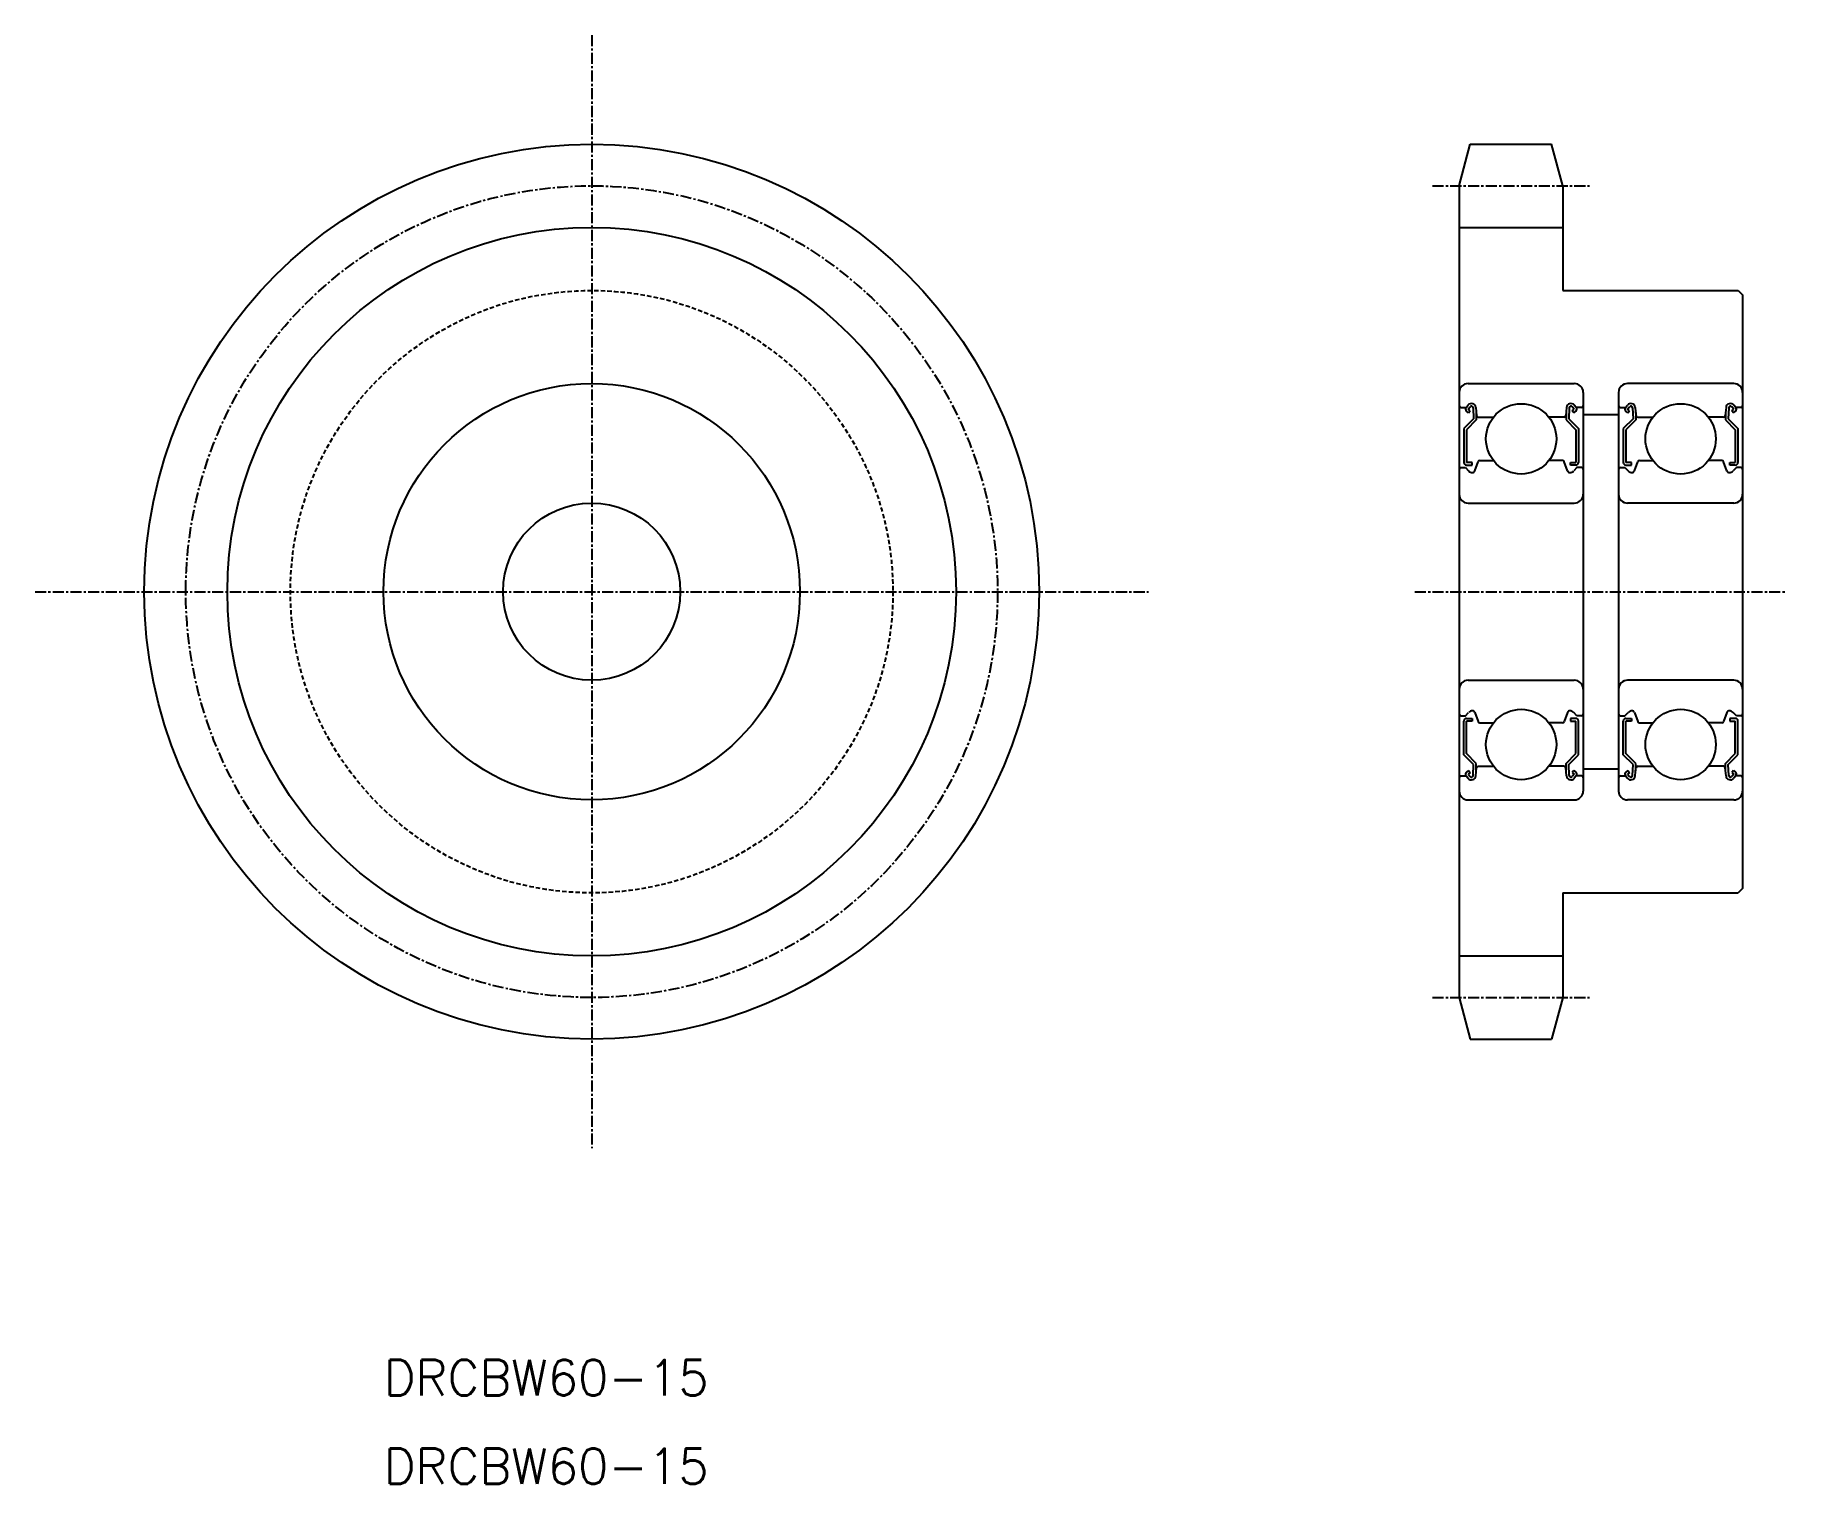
# Model space of a CAD drawing. Extents: x 0 to 198, y 0 to 164.
import ezdxf

# ---------------------------------------------------------------- set-up
doc = ezdxf.new("R2010")
doc.units = 0
doc.linetypes.add('CENTER', pattern=[2, 1.25, -0.25, 0.25, -0.25])
doc.linetypes.add('DASHED', pattern=[0.75, 0.5, -0.25])
doc.layers.get('0').update_dxf_attribs({"linetype": 'CONTINUOUS'})
doc.layers.add('CENTER', color=1, linetype='CENTER')
doc.styles.get("Standard").update_dxf_attribs({"font": 'txt', "bigfont": 'BIGFONT'})

msp = doc.modelspace()

# ---------------------------------------------------------------- linework, layer by layer
at = {"color": 7, "linetype": 'CONTINUOUS'}
for p, q in [((160.74, 146.53), (162, 151.22)), ((162, 151.22), (171.18, 151.22)), ((172.44, 146.53), (171.18, 151.22)), ((160.74, 146.53), (160.74, 54.91)), ((172.44, 146.53), (172.44, 134.72)), ((160.74, 141.84), (172.44, 141.84)), ((172.44, 134.72), (192.24, 134.72)), ((192.24, 134.72), (192.74, 134.22)), ((192.74, 134.22), (192.74, 67.22)), ((160.74, 123.22), (160.74, 78.22)), ((161.74, 124.22), (173.74, 124.22)), ((174.74, 123.22), (174.74, 78.22)), ((178.74, 123.22), (178.74, 78.22)), ((191.74, 124.22), (179.74, 124.22)), ((192.74, 123.22), (192.74, 78.22)), ((160.94, 121.52), (161.52, 121.52)), ((161.52, 121.52), (161.74, 121.79)), ((161.79, 120.91), (161.56, 121.1)), ((161.75, 121.33), (161.97, 121.59)), ((161.98, 121.14), (161.75, 121.33)), ((161.79, 120.91), (161.98, 121.14)), ((162.32, 121.47), (162.37, 120.23)), ((162.62, 121.51), (162.7, 120.61)), ((162.67, 120.95), (162.67, 120.1)), ((172.86, 121.51), (172.78, 120.61)), ((172.81, 120.95), (172.81, 120.1)), ((173.16, 121.47), (173.11, 120.23)), ((173.5, 121.14), (173.73, 121.33)), ((173.69, 120.91), (173.5, 121.14)), ((173.73, 121.33), (173.51, 121.59)), ((173.69, 120.91), (173.92, 121.1)), ((173.96, 121.52), (173.74, 121.79)), ((174.54, 121.52), (173.96, 121.52)), ((174.74, 120.72), (178.74, 120.72)), ((178.94, 121.52), (179.52, 121.52)), ((179.52, 121.52), (179.74, 121.79)), ((179.79, 120.91), (179.56, 121.1)), ((179.75, 121.33), (179.97, 121.59)), ((179.98, 121.14), (179.75, 121.33)), ((179.79, 120.91), (179.98, 121.14)), ((180.32, 121.47), (180.37, 120.23)), ((180.62, 121.51), (180.7, 120.61)), ((180.67, 120.95), (180.67, 120.1)), ((190.86, 121.51), (190.78, 120.61)), ((190.81, 120.95), (190.81, 120.1)), ((191.16, 121.47), (191.11, 120.23)), ((191.5, 121.14), (191.73, 121.33)), ((191.69, 120.91), (191.5, 121.14)), ((191.73, 121.33), (191.51, 121.59)), ((191.69, 120.91), (191.92, 121.1)), ((191.96, 121.52), (191.74, 121.79)), ((192.54, 121.52), (191.96, 121.52)), ((162.37, 120.23), (161.27, 119.13)), ((161.27, 119.13), (161.27, 115.32)), ((162.67, 120.1), (161.57, 119)), ((161.57, 119), (161.57, 115.32)), ((162.9, 120.42), (164.62, 120.42)), ((172.58, 120.42), (170.86, 120.42)), ((172.81, 120.1), (173.91, 119)), ((173.11, 120.23), (174.21, 119.13)), ((173.91, 119), (173.91, 115.32)), ((174.21, 119.13), (174.21, 115.32)), ((180.37, 120.23), (179.27, 119.13)), ((179.27, 119.13), (179.27, 115.32)), ((180.67, 120.1), (179.57, 119)), ((179.57, 119), (179.57, 115.32)), ((180.9, 120.42), (182.62, 120.42)), ((190.58, 120.42), (188.86, 120.42)), ((190.81, 120.1), (191.91, 119)), ((191.11, 120.23), (192.21, 119.13)), ((191.91, 119), (191.91, 115.32)), ((192.21, 119.13), (192.21, 115.32)), ((160.94, 114.72), (161.44, 114.72)), ((161.44, 114.72), (161.81, 114.35)), ((162.19, 115.32), (161.57, 115.32)), ((161.57, 115.02), (162.19, 115.02)), ((162.19, 115.02), (162.19, 115.32)), ((162.52, 114.37), (162.89, 115.39)), ((163.08, 115.52), (164.62, 115.52)), ((172.4, 115.52), (170.86, 115.52)), ((172.96, 114.37), (172.59, 115.39)), ((173.29, 115.02), (173.29, 115.32)), ((173.29, 115.32), (173.91, 115.32)), ((173.91, 115.02), (173.29, 115.02)), ((174.04, 114.72), (173.67, 114.35)), ((174.54, 114.72), (174.04, 114.72)), ((178.94, 114.72), (179.44, 114.72)), ((179.44, 114.72), (179.81, 114.35)), ((180.19, 115.32), (179.57, 115.32)), ((179.57, 115.02), (180.19, 115.02)), ((180.19, 115.02), (180.19, 115.32)), ((180.52, 114.37), (180.89, 115.39)), ((181.08, 115.52), (182.62, 115.52)), ((190.4, 115.52), (188.86, 115.52)), ((190.96, 114.37), (190.59, 115.39)), ((191.29, 115.32), (191.91, 115.32)), ((191.29, 115.02), (191.29, 115.32)), ((191.91, 115.02), (191.29, 115.02)), ((192.04, 114.72), (191.67, 114.35)), ((192.54, 114.72), (192.04, 114.72)), ((161.74, 110.72), (173.74, 110.72)), ((191.74, 110.72), (179.74, 110.72)), ((161.74, 90.72), (173.74, 90.72)), ((191.74, 90.72), (179.74, 90.72)), ((161.44, 86.72), (161.81, 87.1)), ((162.52, 87.08), (162.89, 86.06)), ((172.96, 87.08), (172.59, 86.06)), ((174.04, 86.72), (173.67, 87.1)), ((179.44, 86.72), (179.81, 87.1)), ((180.52, 87.08), (180.89, 86.06)), ((190.96, 87.08), (190.59, 86.06)), ((192.04, 86.72), (191.67, 87.1)), ((160.94, 86.72), (161.44, 86.72)), ((161.27, 82.32), (161.27, 86.12)), ((161.57, 86.42), (162.19, 86.42)), ((161.57, 82.44), (161.57, 86.12)), ((162.19, 86.12), (161.57, 86.12)), ((162.19, 86.42), (162.19, 86.12)), ((163.08, 85.92), (164.62, 85.92)), ((172.4, 85.92), (170.86, 85.92)), ((173.91, 86.42), (173.29, 86.42)), ((173.29, 86.42), (173.29, 86.12)), ((173.29, 86.12), (173.91, 86.12)), ((173.91, 82.44), (173.91, 86.12)), ((174.54, 86.72), (174.04, 86.72)), ((174.21, 82.32), (174.21, 86.12)), ((178.94, 86.72), (179.44, 86.72)), ((179.27, 82.32), (179.27, 86.12)), ((179.57, 86.42), (180.19, 86.42)), ((180.19, 86.12), (179.57, 86.12)), ((179.57, 82.44), (179.57, 86.12)), ((180.19, 86.42), (180.19, 86.12)), ((181.08, 85.92), (182.62, 85.92)), ((190.4, 85.92), (188.86, 85.92)), ((191.91, 86.42), (191.29, 86.42)), ((191.29, 86.42), (191.29, 86.12)), ((191.29, 86.12), (191.91, 86.12)), ((191.91, 82.44), (191.91, 86.12)), ((192.54, 86.72), (192.04, 86.72)), ((192.21, 82.32), (192.21, 86.12)), ((162.37, 81.22), (161.27, 82.32)), ((162.67, 81.34), (161.57, 82.44)), ((162.32, 79.98), (162.37, 81.22)), ((162.67, 80.5), (162.67, 81.34)), ((172.81, 81.34), (173.91, 82.44)), ((172.81, 80.5), (172.81, 81.34)), ((173.11, 81.22), (174.21, 82.32)), ((173.16, 79.98), (173.11, 81.22)), ((180.37, 81.22), (179.27, 82.32)), ((180.67, 81.34), (179.57, 82.44)), ((180.32, 79.98), (180.37, 81.22)), ((180.67, 80.5), (180.67, 81.34)), ((190.81, 81.34), (191.91, 82.44)), ((190.81, 80.5), (190.81, 81.34)), ((191.11, 81.22), (192.21, 82.32)), ((191.16, 79.98), (191.11, 81.22)), ((160.94, 79.92), (161.52, 79.92)), ((161.52, 79.92), (161.74, 79.66)), ((161.79, 80.54), (161.56, 80.35)), ((161.98, 80.31), (161.75, 80.12)), ((161.75, 80.12), (161.97, 79.86)), ((161.79, 80.54), (161.98, 80.31)), ((162.62, 79.94), (162.7, 80.84)), ((162.9, 81.02), (164.62, 81.02)), ((172.58, 81.02), (170.86, 81.02)), ((172.86, 79.94), (172.78, 80.84)), ((173.69, 80.54), (173.5, 80.31)), ((173.5, 80.31), (173.73, 80.12)), ((173.73, 80.12), (173.51, 79.86)), ((173.69, 80.54), (173.92, 80.35)), ((173.96, 79.92), (173.74, 79.66)), ((174.54, 79.92), (173.96, 79.92)), ((174.74, 80.72), (178.74, 80.72)), ((178.94, 79.92), (179.52, 79.92)), ((179.52, 79.92), (179.74, 79.66)), ((179.79, 80.54), (179.56, 80.35)), ((179.98, 80.31), (179.75, 80.12)), ((179.75, 80.12), (179.97, 79.86)), ((179.79, 80.54), (179.98, 80.31)), ((180.62, 79.94), (180.7, 80.84)), ((180.9, 81.02), (182.62, 81.02)), ((190.58, 81.02), (188.86, 81.02)), ((190.86, 79.94), (190.78, 80.84)), ((191.69, 80.54), (191.5, 80.31)), ((191.5, 80.31), (191.73, 80.12)), ((191.73, 80.12), (191.51, 79.86)), ((191.69, 80.54), (191.92, 80.35)), ((191.96, 79.92), (191.74, 79.66)), ((192.54, 79.92), (191.96, 79.92)), ((161.74, 77.22), (173.74, 77.22)), ((165.04, 77.22), (165.04, 77.22)), ((167.74, 77.22), (167.74, 77.22)), ((191.74, 77.22), (179.74, 77.22)), ((185.74, 77.22), (185.74, 77.22)), ((188.44, 77.22), (188.44, 77.22)), ((172.44, 66.72), (172.44, 54.91)), ((172.44, 66.72), (192.24, 66.72)), ((177.39, 66.72), (177.39, 66.72)), ((182.34, 66.72), (182.34, 66.72)), ((192.74, 67.22), (192.24, 66.72)), ((160.74, 59.6), (172.44, 59.6)), ((160.74, 54.91), (162, 50.22)), ((172.44, 54.91), (171.18, 50.22)), ((162, 50.22), (171.18, 50.22))]:
    msp.add_line(p, q, dxfattribs=at)
for centre, radius in [((62.83, 100.72), 50.5), ((62.83, 100.72), 23.5), ((167.74, 117.97), 3.97), ((185.74, 117.97), 3.97), ((62.83, 100.72), 10), ((167.74, 83.47), 3.97), ((185.74, 83.47), 3.97)]:
    msp.add_circle(centre, radius, dxfattribs=at)
at = {"color": 3, "linetype": 'CONTINUOUS'}
msp.add_circle((62.83, 100.72), 41.12, dxfattribs=at)
at = {"color": 3, "linetype": 'DASHED'}
msp.add_circle((62.83, 100.72), 34, dxfattribs=at)
at = {"color": 7, "linetype": 'CONTINUOUS'}
for centre, radius, start, end in [((161.74, 123.22), 1, 90, 180), ((173.74, 123.22), 1, 0, 90), ((179.74, 123.22), 1, 90, 180), ((191.74, 123.22), 1, 0, 90), ((160.94, 121.72), 0.2, 180, 270), ((161.75, 121.33), 0.3, 139.9098, 229.9963), ((162.12, 121.46), 0.5, 4.987, 139.9098), ((162.12, 121.46), 0.2, 2.3754, 139.9922), ((173.36, 121.46), 0.5, 40.0902, 175.013), ((173.36, 121.46), 0.2, 40.0078, 177.6246), ((173.73, 121.33), 0.3, 310.0037, 40.0902), ((174.54, 121.72), 0.2, 270, 0), ((178.94, 121.72), 0.2, 180, 270), ((179.75, 121.33), 0.3, 139.9098, 229.9963), ((180.12, 121.46), 0.5, 4.987, 139.9098), ((180.12, 121.46), 0.2, 2.3754, 139.9922), ((191.36, 121.46), 0.5, 40.0902, 175.013), ((191.36, 121.46), 0.2, 40.0078, 177.6246), ((191.73, 121.33), 0.3, 310.0037, 40.0902), ((192.54, 121.72), 0.2, 270, 0), ((162.9, 120.62), 0.2, 184.987, 270), ((172.58, 120.62), 0.2, 270, 355.013), ((180.9, 120.62), 0.2, 184.987, 270), ((190.58, 120.62), 0.2, 270, 355.013), ((160.94, 114.52), 0.2, 90, 180), ((161.57, 115.32), 0.3, 180, 270), ((163.08, 115.32), 0.2, 90, 160.0299), ((172.4, 115.32), 0.2, 19.9701, 90), ((173.91, 115.32), 0.3, 270, 0), ((174.54, 114.52), 0.2, 0, 90), ((178.94, 114.52), 0.2, 90, 180), ((179.57, 115.32), 0.3, 180, 270), ((181.08, 115.32), 0.2, 90, 160.0299), ((190.4, 115.32), 0.2, 19.9701, 90), ((191.91, 115.32), 0.3, 270, 0), ((192.54, 114.52), 0.2, 0, 90), ((162.24, 114.77), 0.6, 225, 272.8048), ((162.24, 114.47), 0.3, 265.5374, 340.0299), ((173.24, 114.47), 0.3, 199.9701, 274.4626), ((173.24, 114.77), 0.6, 267.1952, 315), ((180.24, 114.77), 0.6, 225, 272.8048), ((180.24, 114.47), 0.3, 265.5374, 340.0299), ((191.24, 114.47), 0.3, 199.9701, 274.4626), ((191.24, 114.77), 0.6, 267.1952, 315), ((161.74, 111.72), 1, 180, 270), ((173.74, 111.72), 1, 270, 0), ((179.74, 111.72), 1, 180, 270), ((191.74, 111.72), 1, 270, 0), ((161.74, 89.72), 1, 90, 180), ((173.74, 89.72), 1, 0, 90), ((179.74, 89.72), 1, 90, 180), ((191.74, 89.72), 1, 0, 90), ((162.24, 86.67), 0.6, 87.1952, 135), ((162.24, 86.97), 0.3, 19.9701, 94.4626), ((173.24, 86.97), 0.3, 85.5374, 160.0299), ((173.24, 86.67), 0.6, 45, 92.8048), ((180.24, 86.67), 0.6, 87.1952, 135), ((180.24, 86.97), 0.3, 19.9701, 94.4626), ((191.24, 86.97), 0.3, 85.5374, 160.0299), ((191.24, 86.67), 0.6, 45, 92.8048), ((160.94, 86.92), 0.2, 180, 270), ((161.57, 86.12), 0.3, 90, 180), ((163.08, 86.12), 0.2, 199.9701, 270), ((172.4, 86.12), 0.2, 270, 340.0299), ((173.91, 86.12), 0.3, 0, 90), ((174.54, 86.92), 0.2, 270, 0), ((178.94, 86.92), 0.2, 180, 270), ((179.57, 86.12), 0.3, 90, 180), ((181.08, 86.12), 0.2, 199.9701, 270), ((190.4, 86.12), 0.2, 270, 340.0299), ((191.91, 86.12), 0.3, 0, 90), ((192.54, 86.92), 0.2, 270, 0), ((160.94, 79.72), 0.2, 90, 180), ((161.75, 80.12), 0.3, 130.0037, 220.0902), ((162.12, 79.98), 0.5, 220.0902, 355.013), ((162.12, 79.99), 0.2, 220.0078, 357.6246), ((162.9, 80.82), 0.2, 90, 175.013), ((172.58, 80.82), 0.2, 4.987, 90), ((173.36, 79.98), 0.5, 184.987, 319.9098), ((173.36, 79.99), 0.2, 182.3754, 319.9922), ((173.73, 80.12), 0.3, 319.9098, 49.9963), ((174.54, 79.72), 0.2, 0, 90), ((178.94, 79.72), 0.2, 90, 180), ((179.75, 80.12), 0.3, 130.0037, 220.0902), ((180.12, 79.98), 0.5, 220.0902, 355.013), ((180.12, 79.99), 0.2, 220.0078, 357.6246), ((180.9, 80.82), 0.2, 90, 175.013), ((190.58, 80.82), 0.2, 4.987, 90), ((191.36, 79.98), 0.5, 184.987, 319.9098), ((191.36, 79.99), 0.2, 182.3754, 319.9922), ((191.73, 80.12), 0.3, 319.9098, 49.9963), ((192.54, 79.72), 0.2, 0, 90), ((161.74, 78.22), 1, 180, 270), ((173.74, 78.22), 1, 270, 0), ((179.74, 78.22), 1, 180, 270), ((191.74, 78.22), 1, 270, 0)]:
    msp.add_arc(centre, radius, start, end, dxfattribs=at)
at = {"layer": 'CENTER', "color": 1, "linetype": 'CENTER'}
for p, q in [((62.83, 163.55), (62.83, 37.89)), ((157.74, 146.53), (175.44, 146.53)), ((0, 100.72), (125.66, 100.72)), ((155.74, 100.72), (197.74, 100.72)), ((157.74, 54.91), (175.44, 54.91))]:
    msp.add_line(p, q, dxfattribs=at)
msp.add_circle((62.83, 100.72), 45.81, dxfattribs=at)

# ---------------------------------------------------------------- texts
at = {"color": 7, "linetype": 'CONTINUOUS'}
for p in [(39.35, 10), (39.35, 0)]:
    msp.add_text('DRCBW60-15', height=4, dxfattribs=at).set_placement(p)

doc.saveas('drawing.dxf')
